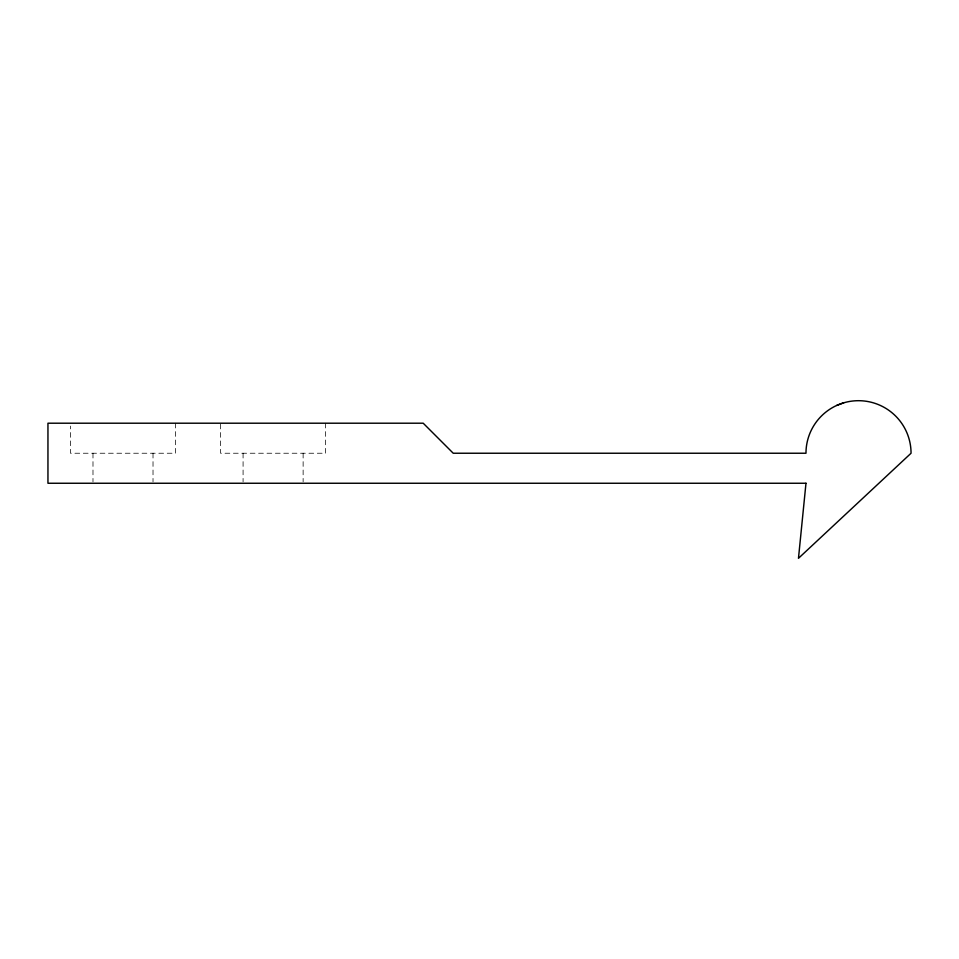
<?xml version="1.0" encoding="UTF-8"?>
<svg xmlns="http://www.w3.org/2000/svg" width="959" height="959" viewBox="0 0 959 959"><rect width="100%" height="100%" fill="white"/><g stroke="black" fill="none" stroke-linecap="round" stroke-linejoin="round"><path stroke-width="0.72" stroke-dasharray="4.79 3.6" d="M325.64 423.207L325.64 453.235L220.57 453.235L220.57 423.207M303.128 453.235L303.128 481.826M243.083 453.235L243.083 481.826M175.533 423.207L175.533 453.235L70.463 453.235L70.463 426.072M153.02 453.235L153.02 481.826M92.987 453.235L92.987 481.826"/><path stroke-width="1.44" d="M836.692 405.441L843.716 402.828M805.98 483.252L798.475 558.306L911.05 453.235A52.541 52.541 0 0 0 858.509 400.694A52.541 52.541 0 0 0 805.98 453.235L453.235 453.235L423.207 423.207L47.95 423.207L47.95 483.252L805.98 483.252"/></g></svg>
